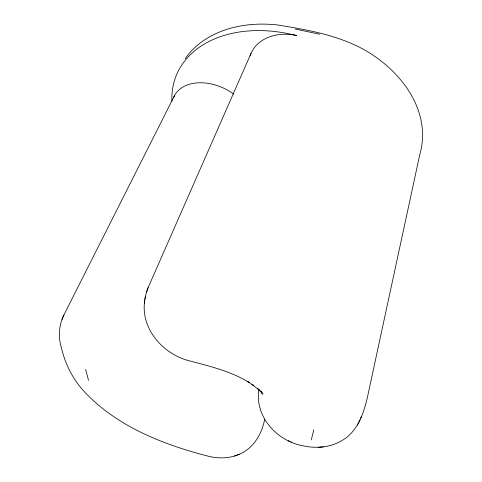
<?xml version="1.0" encoding="UTF-8"?>
<svg xmlns="http://www.w3.org/2000/svg" width="482" height="482" viewBox="0 0 482 482"><rect width="100%" height="100%" fill="white"/><g stroke="black" fill="none" stroke-linecap="round" stroke-linejoin="round"><path stroke-width="0.72" d="M144.757 300.286C140.208 328.688 163.181 354.445 189.715 360.916C210.032 366.374 231.065 371.218 249.122 382.533L247.477 381.449L253.93 385.666L251.966 384.377L259.69 390.468L257.496 388.384L262.943 394.168L260.726 390.848L262.051 393.312L261.286 391.553M258.912 389.492C254.418 417.111 277.783 441.807 304.046 446.007C316.807 448.688 330.724 447.338 342.015 440.512C357.27 431.896 363.374 414.219 367.224 398.18L419.629 155.246C434.047 106.142 392.788 60.292 349.932 42.88C326.886 33.083 301.877 28.968 277.313 24.919C263.949 23.485 250.339 23.877 237.168 26.649C216.888 30.866 197.036 41.301 185.196 58.756M144.913 299.268L146.287 292.755L148.101 287.658L251.062 53.327M144.353 303.082L145.329 296.412M311.282 439.855L313.806 429.86M264.672 419.292C261.804 434.541 252.719 449.676 237.451 454.966C227.486 458.936 216.249 458.533 206.061 455.617C161.657 444.03 116.542 425.961 84.501 391.872C72.981 379.533 65.166 364.109 61.395 347.679C57.985 336.918 58.967 324.94 63.961 314.824L174.412 95.828M360.789 418.081L361.386 416.406M146.287 292.755L148.101 287.658M61.985 319.494L63.961 314.824M360.096 419.756L357.409 425.112M234.415 456.08L239.295 454.285M318.247 447.278L320.59 447.097M320.711 447.091L323.344 446.886M295.303 29.028L319.602 34.234M290.869 441.849L291.821 442.265M288.284 440.699L289.555 441.259M85.633 369.429L88.531 380.37M250.122 55.852A45.826 35.114 21.9 0 1 296.798 35.511L289.568 33.957A115.234 82.326 20.9 0 0 171.923 101.057M173.538 97.78A41.934 28.86 26 0 1 233.74 94.129"/></g></svg>
